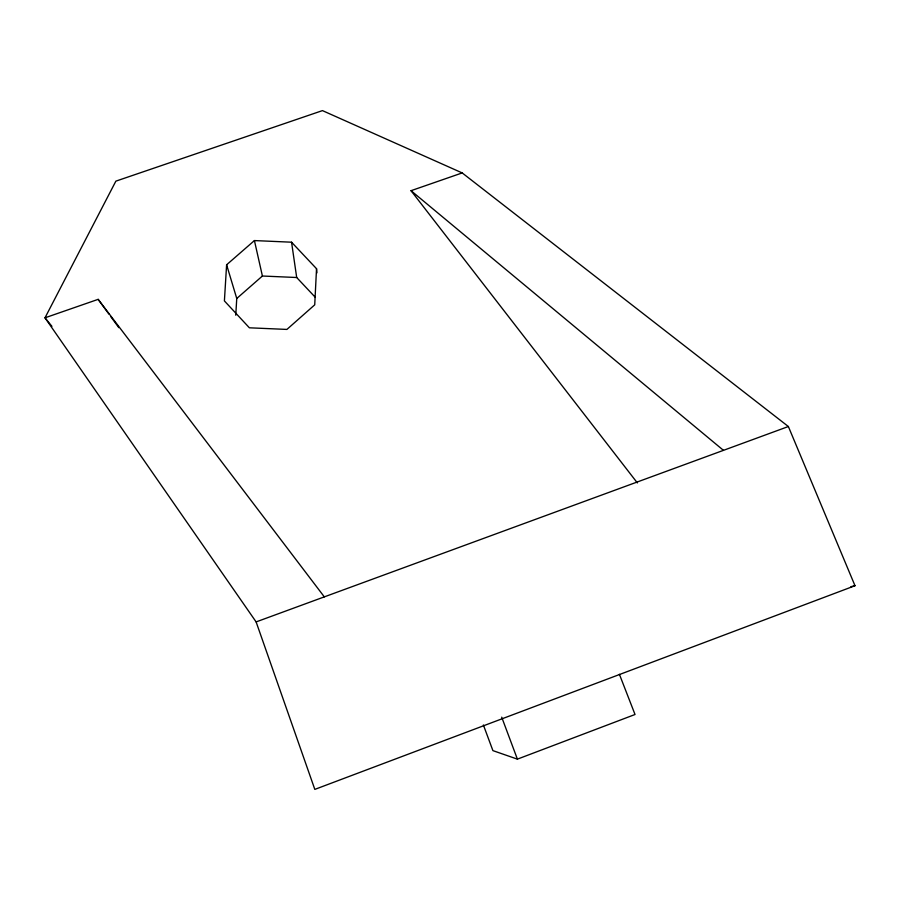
<?xml version="1.0" encoding="UTF-8"?>
<svg xmlns="http://www.w3.org/2000/svg" width="900" height="900" viewBox="0 0 900 900"><rect width="100%" height="100%" fill="white"/><g stroke="black" fill="none" stroke-linecap="round" stroke-linejoin="round"><path stroke-width="1.35" d="M316.53 268.706L314.73 304.83L286.909 329.423L249.379 327.803L224.404 300.915L226.609 264.791L254.419 240.57L291.555 242.201L316.53 268.706L316.935 272.869M235.755 315.225L236.756 298.485L226.609 264.791M236.756 298.485L262.406 276.019L296.696 277.515L314.978 296.966M483.379 724.984L492.907 750.623L517.399 759.139L635.029 714.499L619.403 674.291M855 585.72L314.82 789.39L256.118 621.911L45 317.812L115.864 181.148L322.447 110.61L462.195 172.924L788.366 426.521L855 585.72L850.905 586.699M256.118 621.911L788.366 426.521M324.315 596.869L98.156 299.351L45 317.812L51.93 326.34M637.357 482.918L411.03 190.688L462.195 172.924M411.03 190.688L723.465 450.349M98.156 299.351L108.9 314.066M110.554 316.327L118.823 327.645M501.705 717.165L517.399 759.139M254.419 240.57L262.406 276.019M291.555 242.201L296.696 277.515"/></g></svg>
